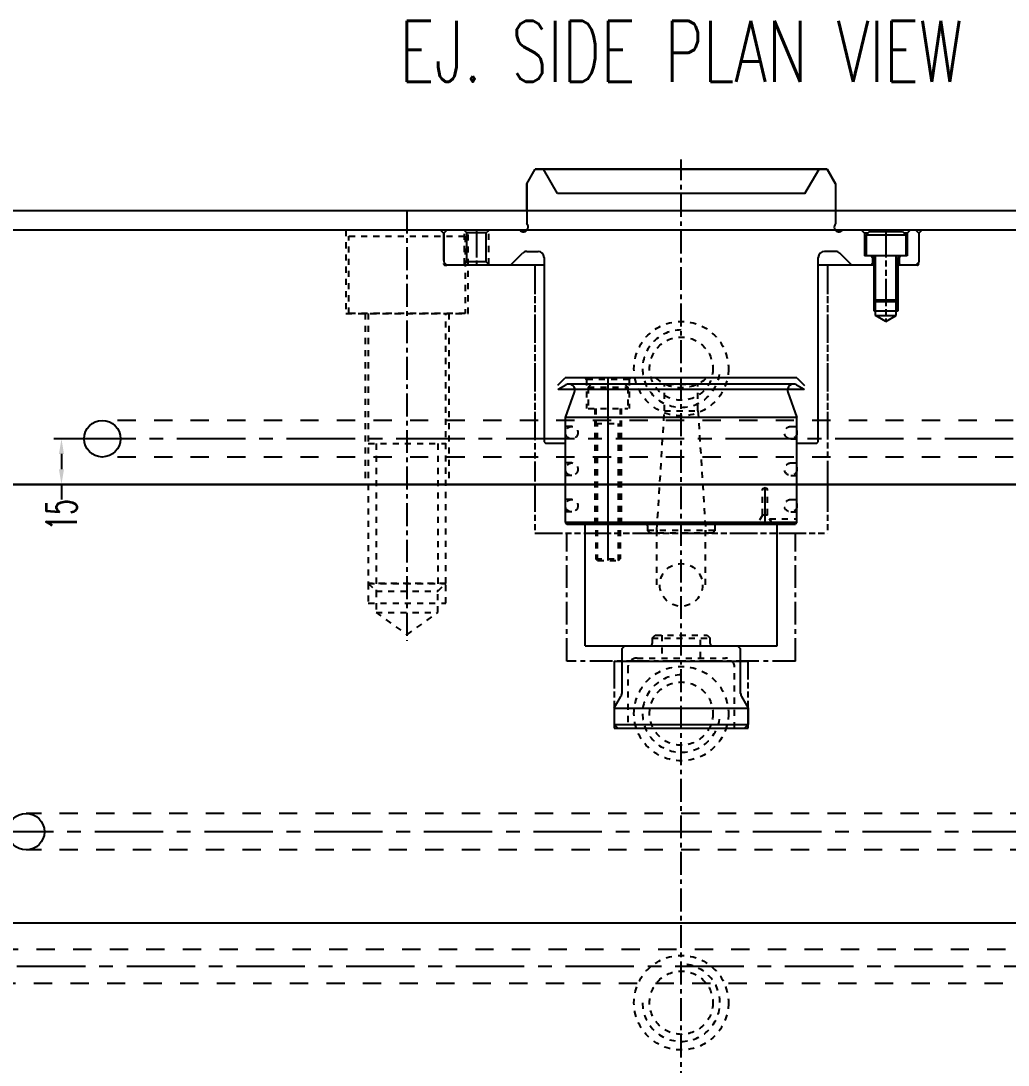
# Model space of a CAD drawing. Extents: x 14103 to 19353, y -3233 to 932.
# Drawn here: x 14533.2 to 14857.2, y -978.2 to -635.4 of the extents above; entities that cross this region are included whole.
import ezdxf
from ezdxf.enums import TextEntityAlignment as Align

# ---------------------------------------------------------------- set-up
doc = ezdxf.new("R2010")
doc.units = 0
doc.header["$LTSCALE"] = 20
doc.header["$MEASUREMENT"] = 0
for name, pattern in [('CENTER', [0.6, 0.375, -0.075, 0.075, -0.075]), ('CENTERLINE', [30, 24, -1.5, 3, -1.5]), ('HIDDEN', [0.2, 0.1, -0.1]), ('PHANTOM', [0.8, 0.45, -0.05, 0.1, -0.05, 0.1, -0.05]), ('SOLID', [0])]:
    doc.linetypes.add(name, pattern=pattern)
doc.layers.get('DEFPOINTS').update_dxf_attribs({"linetype": 'CONTINUOUS'})
for name, color, linetype in [('1', 7, 'CONTINUOUS'), ('4', 7, 'CONTINUOUS'), ('5', 7, 'CONTINUOUS'), ('CENTER', 1, 'CENTER'), ('CK_LEVEL_1', 1, 'SOLID'), ('CONTINUOUS', 7, 'CONTINUOUS'), ('DIM', 3, 'CONTINUOUS'), ('SCREW', 7, 'CONTINUOUS'), ('WATER', 9, 'HIDDEN'), ('water-2', 7, 'CONTINUOUS')]:
    doc.layers.add(name, color=color, linetype=linetype)
doc.styles.add('lxy2', font='txt.shx', dxfattribs={"width": 0.6})
doc.styles.add('LXY3', font='simplex.shx', dxfattribs={"width": 0.7, "height": 10})
doc.dimstyles.new('10', dxfattribs={"dimtxt": 10, "dimasz": 5, "dimexe": 2.5, "dimexo": 0, "dimgap": 1, "dimtad": 0, "dimdsep": 46, "dimtxsty": 'lxy2', "dimcen": -3, "dimclrd": 113, "dimclre": 113, "dimclrt": 3, "dimazin": 2, "dimtfac": 1, "dimtofl": 0, "dimtmove": 0, "dimatfit": 3, "dimfxl": 1, "dimtolj": 1, "dimtzin": 0, "dimarcsym": 0})

# ---------------------------------------------------------------- blocks, each defined once
blk = doc.blocks.new('*D281')
at = {"layer": 'DEFPOINTS', "color": 0, "linetype": 'Continuous'}
for p in [(14553.94, -772.57), (14546.54, -787.57), (14546.54, -787.57)]:
    blk.add_point(p, dxfattribs=at)
at = {"layer": 'water-2', "color": 113, "linetype": 'Continuous', "lineweight": -2}
for p, q in [((14553.94, -772.57), (14544.04, -772.57)), ((14546.54, -777.57), (14546.54, -782.57)), ((14546.54, -787.57), (14544.04, -787.57)), ((14546.54, -787.57), (14546.54, -792.57))]:
    blk.add_line(p, q, dxfattribs=at)
at = {"layer": 'water-2', "color": 113, "linetype": 'Continuous'}
for points in [[(14545.71, -777.57), (14547.38, -777.57), (14546.54, -772.57)], [(14545.71, -782.57), (14547.38, -782.57), (14546.54, -787.57)]]:
    blk.add_solid(points, dxfattribs=at)
at = {"layer": 'water-2', "color": 3, "linetype": 'Continuous', "insert": (14546.54, -797.57), "char_height": 10, "attachment_point": 5, "rotation": 90, "style": 'lxy2'}
blk.add_mtext('\\A1;15', dxfattribs=at)
blk = doc.blocks.new('*D280')
at = {"layer": 'DEFPOINTS', "color": 0, "linetype": 'Continuous'}
for p in [(14534.94, -901.57), (14520.58, -931.57), (14534.94, -931.57)]:
    blk.add_point(p, dxfattribs=at)
at = {"layer": 'water-2', "color": 113, "linetype": 'Continuous', "lineweight": -2}
for p, q in [((14534.94, -901.57), (14518.08, -901.57)), ((14520.58, -906.57), (14520.58, -911.07)), ((14520.58, -926.57), (14520.58, -922.07)), ((14534.94, -931.57), (14518.08, -931.57))]:
    blk.add_line(p, q, dxfattribs=at)
at = {"layer": 'water-2', "color": 113, "linetype": 'Continuous'}
for points in [[(14519.75, -906.57), (14521.42, -906.57), (14520.58, -901.57)], [(14519.75, -926.57), (14521.42, -926.57), (14520.58, -931.57)]]:
    blk.add_solid(points, dxfattribs=at)
at = {"layer": 'water-2', "color": 3, "linetype": 'Continuous', "insert": (14520.58, -916.57), "char_height": 10, "attachment_point": 5, "rotation": 90, "style": 'lxy2'}
blk.add_mtext('\\A1;30', dxfattribs=at)

msp = doc.modelspace()

# ---------------------------------------------------------------- linework, layer by layer
at = {"layer": '1', "color": 2, "linetype": 'Continuous'}
for p, q in [((14699.262, -688.843), (14702.019, -684.069)), ((14797.865, -684.069), (14702.019, -684.069)), ((14709.317, -692.069), (14704.698, -684.069)), ((14790.567, -692.07), (14795.186, -684.07)), ((14800.622, -688.844), (14797.865, -684.069)), ((14699.262, -688.843), (14699.262, -701.954)), ((14800.622, -688.844), (14800.622, -701.954)), ((14790.567, -692.069), (14709.317, -692.069)), ((14672.992, -704.069), (14671.992, -705.069)), ((14671.992, -705.069), (14671.992, -714.569)), ((14699.365, -704.069), (14672.992, -704.069)), ((14678.656, -704.069), (14679.567, -704.981)), ((14679.567, -714.481), (14679.567, -704.981)), ((14685.967, -704.981), (14679.567, -704.981)), ((14685.967, -704.981), (14686.879, -704.069)), ((14685.967, -714.481), (14685.967, -704.981)), ((14826.892, -704.069), (14800.519, -704.069)), ((14810.116, -705.069), (14809.116, -704.069)), ((14810.116, -705.069), (14810.116, -712.569)), ((14811.216, -705.069), (14810.116, -705.069)), ((14811.716, -704.57), (14810.616, -705.67)), ((14810.616, -705.669), (14810.616, -712.569)), ((14810.616, -705.669), (14823.616, -705.669)), ((14811.716, -704.57), (14822.516, -704.57)), ((14822.516, -704.57), (14823.616, -705.67)), ((14824.116, -705.069), (14823.016, -705.069)), ((14823.616, -705.669), (14823.616, -712.569)), ((14824.116, -705.069), (14825.116, -704.069)), ((14824.116, -705.069), (14824.116, -712.569)), ((14826.892, -704.069), (14827.892, -705.069)), ((14827.892, -705.069), (14827.892, -714.569)), ((14693.942, -715.569), (14697.856, -711.655)), ((14699.271, -711.069), (14702.942, -711.069)), ((14800.614, -711.069), (14796.942, -711.069)), ((14805.942, -715.569), (14802.028, -711.655)), ((14824.116, -712.569), (14810.116, -712.569)), ((14812.266, -712.569), (14812.766, -713.069)), ((14813.716, -732.108), (14813.716, -712.569)), ((14820.516, -732.109), (14820.516, -712.57)), ((14821.466, -713.069), (14821.966, -712.569)), ((14671.992, -714.569), (14672.992, -715.569)), ((14704.943, -715.569), (14672.992, -715.569)), ((14678.567, -715.481), (14679.567, -714.481)), ((14685.967, -714.481), (14679.567, -714.481)), ((14685.967, -714.481), (14686.967, -715.481)), ((14704.943, -713.069), (14704.942, -773.569)), ((14794.941, -773.569), (14794.942, -713.069)), ((14813.116, -715.569), (14794.942, -715.569)), ((14812.766, -715.069), (14812.266, -715.569)), ((14813.116, -713.069), (14812.766, -713.069)), ((14812.766, -713.069), (14812.766, -715.069)), ((14813.116, -715.069), (14812.766, -715.069)), ((14813.116, -713.069), (14813.116, -717.069)), ((14821.466, -713.069), (14821.116, -713.069)), ((14821.116, -730.57), (14821.116, -713.07)), ((14821.466, -715.069), (14821.116, -715.069)), ((14826.892, -715.569), (14821.116, -715.569)), ((14821.466, -713.069), (14821.466, -715.069)), ((14821.466, -715.069), (14821.966, -715.569)), ((14827.892, -714.569), (14826.892, -715.569)), ((14813.116, -717.092), (14813.116, -730.593)), ((14813.116, -726.969), (14821.116, -726.969)), ((14813.716, -727.569), (14813.116, -726.969)), ((14813.716, -727.569), (14820.516, -727.569)), ((14820.516, -727.569), (14821.116, -726.969)), ((14813.116, -730.569), (14821.115, -730.569)), ((14817.116, -734.048), (14813.716, -732.085)), ((14813.716, -732.085), (14820.516, -732.085)), ((14817.116, -734.049), (14820.516, -732.085)), ((14709.442, -754.969), (14711.842, -752.569)), ((14787.942, -752.569), (14711.842, -752.569)), ((14787.942, -752.569), (14790.442, -755.069)), ((14709.442, -756.169), (14709.592, -756.319)), ((14709.593, -756.32), (14712.071, -754.889)), ((14709.593, -756.319), (14790.292, -756.319)), ((14711.943, -765.569), (14714.956, -757.291)), ((14786.813, -754.62), (14713.071, -754.62)), ((14784.934, -757.304), (14787.942, -765.569)), ((14787.814, -754.888), (14790.293, -756.319)), ((14790.292, -756.319), (14790.442, -756.169)), ((14787.942, -765.57), (14711.943, -765.57)), ((14704.942, -773.569), (14705.442, -774.069)), ((14705.393, -774.069), (14711.942, -774.069)), ((14787.942, -774.069), (14794.441, -774.069)), ((14794.441, -774.069), (14794.941, -773.569)), ((14787.942, -800.069), (14711.942, -800.069)), ((14718.442, -840.569), (14718.442, -800.569)), ((14781.442, -840.569), (14781.442, -800.569)), ((14718.442, -840.569), (14781.442, -840.569)), ((14730.442, -841.569), (14730.442, -856.232)), ((14730.443, -841.569), (14731.443, -840.569)), ((14768.443, -840.569), (14769.443, -841.569)), ((14769.442, -856.232), (14769.442, -841.569)), ((14727.942, -861.069), (14730.176, -857.2)), ((14769.709, -857.2), (14771.942, -861.069)), ((14727.942, -861.069), (14727.942, -866.369)), ((14727.942, -861.069), (14771.942, -861.069)), ((14771.942, -861.069), (14771.942, -866.369)), ((14727.942, -866.369), (14771.942, -866.369)), ((14729.143, -867.569), (14727.942, -866.369)), ((14771.942, -866.369), (14770.742, -867.569)), ((14729.143, -867.569), (14770.742, -867.569))]:
    msp.add_line(p, q, dxfattribs=at)
at = {"layer": '1', "color": 1, "linetype": 'PHANTOM'}
for p, q in [((14671.942, -705.069), (14670.942, -704.069)), ((14671.942, -705.069), (14671.942, -715.069)), ((14827.942, -705.069), (14828.942, -704.069)), ((14827.942, -705.069), (14827.942, -715.07)), ((14672.442, -715.569), (14672.992, -715.569)), ((14701.942, -715.769), (14701.942, -768.569)), ((14701.942, -716.069), (14701.942, -786.569)), ((14797.942, -715.769), (14797.942, -787.569)), ((14797.942, -716.069), (14797.942, -767.569)), ((14827.442, -715.57), (14826.892, -715.57)), ((14701.942, -787.569), (14701.942, -803.589)), ((14797.942, -787.569), (14797.942, -803.589)), ((14701.942, -803.589), (14797.942, -803.589)), ((14727.942, -845.569), (14727.942, -867.569)), ((14771.942, -867.569), (14771.942, -845.569)), ((14727.942, -867.569), (14771.942, -867.569))]:
    msp.add_line(p, q, dxfattribs=at)
at = {"layer": '1', "color": 2, "linetype": 'HIDDEN'}
for p, q in [((14678.767, -715.281), (14678.767, -704.069)), ((14686.767, -715.281), (14686.767, -704.069)), ((14718.4, -752.569), (14718.9, -753.069)), ((14732.9, -753.069), (14718.9, -753.069)), ((14718.9, -753.069), (14718.9, -762.589)), ((14733.4, -752.569), (14732.9, -753.069)), ((14732.9, -753.069), (14732.9, -762.589)), ((14720.505, -754.589), (14719.405, -755.689)), ((14719.405, -755.689), (14732.405, -755.689)), ((14719.405, -755.689), (14719.405, -762.589)), ((14720.505, -754.589), (14731.305, -754.589)), ((14731.305, -754.589), (14732.405, -755.689)), ((14732.405, -755.689), (14732.405, -762.589)), ((14744.442, -763.454), (14744.442, -754.74)), ((14755.442, -754.74), (14744.442, -754.74)), ((14755.442, -763.454), (14755.442, -754.74)), ((14719.405, -762.589), (14732.405, -762.589)), ((14721.555, -762.589), (14721.555, -800.569)), ((14721.905, -762.589), (14721.905, -811.989)), ((14729.905, -762.589), (14729.905, -811.989)), ((14730.255, -762.589), (14730.255, -800.569)), ((14741.942, -802.589), (14744.442, -763.454)), ((14744.442, -763.454), (14755.442, -763.454)), ((14755.442, -763.454), (14757.942, -802.589)), ((14721.905, -767.589), (14729.905, -767.589)), ((14722.505, -812.589), (14722.505, -767.589)), ((14729.305, -812.589), (14729.305, -767.589)), ((14713.992, -768.519), (14711.942, -768.519)), ((14713.992, -772.619), (14711.942, -772.619)), ((14713.992, -780.519), (14711.942, -780.519)), ((14785.892, -780.519), (14787.942, -780.519)), ((14713.992, -784.619), (14711.942, -784.619)), ((14785.892, -784.619), (14787.942, -784.619)), ((14776.642, -789.011), (14777.442, -788.549)), ((14776.642, -797.605), (14776.642, -789.011)), ((14778.242, -789.011), (14776.642, -789.011)), ((14777.442, -788.549), (14778.242, -789.011)), ((14778.242, -797.605), (14778.242, -789.011)), ((14713.992, -792.519), (14711.942, -792.519)), ((14785.892, -792.519), (14787.942, -792.519)), ((14713.992, -796.619), (14711.942, -796.619)), ((14776.642, -797.605), (14774.942, -800.549)), ((14778.242, -797.605), (14776.642, -797.605)), ((14779.942, -800.549), (14778.242, -797.605)), ((14785.892, -796.619), (14787.942, -796.619)), ((14738.942, -802.839), (14738.942, -801.269)), ((14741.942, -820.569), (14741.942, -800.569)), ((14757.942, -820.569), (14757.942, -800.569)), ((14760.942, -801.269), (14760.942, -802.839)), ((14778.961, -798.849), (14787.942, -798.849)), ((14738.942, -802.589), (14760.942, -802.589)), ((14739.692, -803.589), (14738.942, -802.839)), ((14760.192, -803.589), (14739.692, -803.589)), ((14741.942, -802.589), (14741.942, -803.589)), ((14757.942, -802.589), (14757.942, -803.589)), ((14760.192, -803.589), (14760.942, -802.839)), ((14721.905, -811.989), (14729.905, -811.989)), ((14722.505, -812.589), (14721.905, -811.989)), ((14729.305, -812.589), (14729.905, -811.989)), ((14722.505, -812.589), (14729.305, -812.589)), ((14740.417, -838.069), (14740.417, -839.809)), ((14740.418, -838.069), (14741.418, -837.069)), ((14740.418, -838.069), (14759.467, -838.069)), ((14741.418, -837.069), (14758.466, -837.069)), ((14743.592, -837.069), (14743.592, -844.569)), ((14756.292, -844.569), (14756.292, -837.069)), ((14758.467, -837.069), (14759.467, -838.069)), ((14759.467, -839.809), (14759.467, -838.069)), ((14735.442, -844.569), (14764.442, -844.569)), ((14732.442, -847.569), (14732.442, -867.569)), ((14767.442, -867.569), (14767.442, -847.569))]:
    msp.add_line(p, q, dxfattribs=at)
at = {"layer": '1', "color": 2, "linetype": 'PHANTOM'}
for p, q in [((14682.767, -704.069), (14682.767, -715.569)), ((14817.116, -704.069), (14817.116, -734.048))]:
    msp.add_line(p, q, dxfattribs=at)
at = {"layer": '1', "color": 2, "linetype": 'CENTERLINE'}
for p, q in [((14725.905, -752.569), (14725.905, -812.589)), ((14777.442, -800.549), (14777.442, -788.549))]:
    msp.add_line(p, q, dxfattribs=at)
at = {"layer": '1', "color": 40, "linetype": 'HIDDEN'}
for centre in [(14713.992, -770.569), (14785.892, -770.569), (14713.992, -782.569), (14785.892, -782.569), (14713.992, -794.569), (14785.892, -794.569)]:
    msp.add_circle(centre, 2.05, dxfattribs=at)
at = {"layer": '1', "color": 2, "linetype": 'HIDDEN'}
msp.add_circle((14749.942, -820.569), 7, dxfattribs=at)
at = {"layer": '1', "color": 2, "linetype": 'Continuous'}
for centre, radius, start, end in [((14698.132, -703.069), 1.588, 219.04373, 44.61754), ((14801.752, -703.069), 1.588, 135.38242, 320.95623), ((14699.271, -713.069), 2, 89.99975, 134.99975), ((14702.942, -713.069), 2, 359.99979, 89.99975), ((14796.942, -713.069), 2, 90, 179.99979), ((14800.614, -713.069), 2, 45, 90), ((14812.616, -713.069), 0.5, 359.99969, 89.99965), ((14821.616, -713.07), 0.5, 89.99965, 179.99964), ((14713.071, -756.62), 2, 339.59728, 119.99998), ((14786.813, -756.62), 2, 59.9948, 200.0022), ((14728.454, -856.206), 1.989, 329.999, 359.9998), ((14771.431, -856.206), 1.989, 180, 210.0008)]:
    msp.add_arc(centre, radius, start, end, dxfattribs=at)
at = {"layer": '1', "color": 1, "linetype": 'PHANTOM'}
for centre, start, end in [((14672.442, -715.069), 179.99997, 269.99993), ((14827.442, -715.07), 269.9998, 359.99975)]:
    msp.add_arc(centre, 0.5, start, end, dxfattribs=at)
at = {"layer": '1', "color": 2, "linetype": 'HIDDEN'}
for centre, radius, start, end in [((14749.942, -743.067), 12.7, 228.43518, 311.56482), ((14738.242, -801.269), 0.7, 0, 90), ((14761.642, -801.269), 0.7, 90, 180), ((14739.658, -839.809), 0.76, 270, 0), ((14760.227, -839.809), 0.76, 180, 270), ((14735.442, -847.569), 3, 90, 180), ((14764.442, -847.569), 3, 0, 90)]:
    msp.add_arc(centre, radius, start, end, dxfattribs=at)
at = {"layer": '1', "color": 6, "linetype": 'Continuous'}
for p in [(14749.942, -684.069), (14749.942, -800.569), (14749.942, -840.569)]:
    msp.add_point(p, dxfattribs=at)
at = {"layer": '4', "color": 2, "linetype": 'Continuous'}
for p, q in [((14785.892, -768.519), (14787.942, -768.519)), ((14785.892, -772.619), (14787.942, -772.619))]:
    msp.add_line(p, q, dxfattribs=at)
at = {"layer": '5', "color": 2, "linetype": 'Continuous'}
for p, q in [((14711.942, -800.069), (14711.942, -765.571)), ((14787.942, -800.069), (14787.942, -765.569)), ((14711.942, -800.069), (14712.442, -800.569)), ((14712.442, -800.569), (14787.442, -800.569)), ((14787.942, -800.069), (14787.442, -800.569))]:
    msp.add_line(p, q, dxfattribs=at)
at = {"layer": 'CENTER'}
for p, q in [((14749.942, -1731.719), (14749.942, -680.882)), ((14712.442, -845.569), (14712.442, -803.589)), ((14787.442, -845.569), (14787.442, -803.589)), ((14787.442, -845.569), (14712.442, -845.569))]:
    msp.add_line(p, q, dxfattribs=at)
at = {"layer": 'CK_LEVEL_1', "color": 0, "linetype": 'Continuous'}
msp.add_line((14727.942, -845.569), (14771.942, -845.569), dxfattribs=at)
at = {"layer": 'CONTINUOUS', "color": 0, "linetype": 'Continuous'}
for p, q in [((14699.262, -688.843), (14702.019, -684.069)), ((14702.019, -684.069), (14797.865, -684.069)), ((14797.865, -684.069), (14800.622, -688.844)), ((14699.262, -697.719), (14699.262, -688.843)), ((14800.622, -688.844), (14800.622, -697.719))]:
    msp.add_line(p, q, dxfattribs=at)
at = {"layer": 'CONTINUOUS'}
for p, q in [((15299.942, -697.719), (14199.942, -697.719)), ((15299.942, -704.069), (14199.942, -704.069)), ((14199.942, -787.569), (15299.88, -787.569)), ((15299.942, -787.569), (14199.942, -787.569)), ((15299.942, -931.569), (14199.942, -931.569))]:
    msp.add_line(p, q, dxfattribs=at)
at = {"layer": 'SCREW', "color": 1, "linetype": 'CENTER'}
msp.add_line((14659.942, -697.719), (14659.942, -838.916), dxfattribs=at)
at = {"layer": 'SCREW', "color": 2, "linetype": 'HIDDEN'}
for p, q in [((14646.242, -731.469), (14646.242, -787.569)), ((14647.242, -731.469), (14647.242, -820.043)), ((14672.642, -820.043), (14672.642, -731.469)), ((14673.642, -731.469), (14673.642, -787.569)), ((14647.242, -774.174), (14672.642, -774.174)), ((14649.782, -774.174), (14649.782, -822.583)), ((14670.102, -774.174), (14670.102, -822.583)), ((14647.242, -820.043), (14649.782, -822.583)), ((14647.242, -820.043), (14672.642, -820.043)), ((14649.782, -822.583), (14670.102, -822.583)), ((14670.102, -822.583), (14672.642, -820.043)), ((14649.782, -829.583), (14670.102, -829.583))]:
    msp.add_line(p, q, dxfattribs=at)
for points in [[(14639.892, -704.069), (14639.892, -731.469), (14679.992, -731.469), (14679.992, -704.069)], [(14640.892, -731.469), (14640.892, -706.069), (14678.992, -706.069), (14678.992, -731.469), (14640.892, -731.469)], [(14647.242, -820.043), (14647.242, -826.583), (14672.642, -826.583), (14672.642, -820.043), (14647.242, -820.043)], [(14649.782, -822.583), (14649.782, -829.583), (14659.942, -836.916), (14670.102, -829.583), (14670.102, -822.583)]]:
    msp.add_lwpolyline(points, dxfattribs=at)
for centre, radius in [((14749.942, -749.569), 15.5), ((14749.942, -749.569), 10.38), ((14749.942, -862.8), 15.5), ((14749.942, -862.8), 10.38), ((14749.942, -957.719), 15.5), ((14749.942, -957.719), 10.38)]:
    msp.add_circle(centre, radius, dxfattribs=at)
for centre, start, end in [((14749.942, -749.569), 90, 0), ((14749.942, -862.8), 90, 0), ((14749.942, -957.719), 180, 90)]:
    msp.add_arc(centre, 12.704, start, end, dxfattribs=at)
at = {"layer": 'WATER', "linetype": 'HIDDEN', "ltscale": 3}
for p, q in [((14454.382, -940.159), (15271.942, -940.159)), ((14465.502, -951.279), (15271.942, -951.279))]:
    msp.add_line(p, q, dxfattribs=at)
at = {"layer": 'WATER', "color": 1, "linetype": 'CENTER', "ltscale": 3}
msp.add_line((14459.942, -945.719), (15293.625, -945.719), dxfattribs=at)
at = {"layer": 'water-2', "color": 11, "linetype": 'HIDDEN', "ltscale": 3}
for p, q in [((15254.942, -766.569), (14559.942, -766.569)), ((15254.942, -778.569), (14559.942, -778.569)), ((15271.942, -895.569), (14534.942, -895.569)), ((15271.942, -907.569), (14534.942, -907.569))]:
    msp.add_line(p, q, dxfattribs=at)
at = {"layer": 'water-2', "color": 1, "linetype": 'CENTER', "ltscale": 3}
for p, q in [((15254.942, -772.569), (14553.942, -772.569)), ((15299.942, -901.569), (14534.942, -901.569))]:
    msp.add_line(p, q, dxfattribs=at)
at = {"layer": 'water-2', "color": 4, "linetype": 'Continuous'}
for centre in [(14559.942, -772.569), (14534.942, -901.569)]:
    msp.add_circle(centre, 6, dxfattribs=at)

# ---------------------------------------------------------------- texts
at = {"layer": 'DIM', "style": 'LXY3', "width": 0.7}
msp.add_text('EJ. SIDE PLAN VIEW', height=20, dxfattribs=at).set_placement((14749.942, -655.392), align=Align.CENTER)

# ---------------------------------------------------------------- dimensions: what is measured, and where the dimension line sits
at = {"layer": 'water-2', "color": 4, "linetype": 'Continuous'}
for base, p1, p2, picture, middle in [((14546.544, -787.569), (14553.942, -772.569), (14546.544, -787.569), '*D281', (14546.544, -797.569)), ((14520.583, -931.569), (14534.942, -901.569), (14534.942, -931.569), '*D280', (14520.583, -916.569))]:
    dim = msp.add_linear_dim(base=base, p1=p1, p2=p2, angle=90, dimstyle='10', dxfattribs=at)
    dim.commit()
    dim.dimension.update_dxf_attribs({"geometry": picture, "text_midpoint": middle})

doc.saveas('drawing.dxf')
